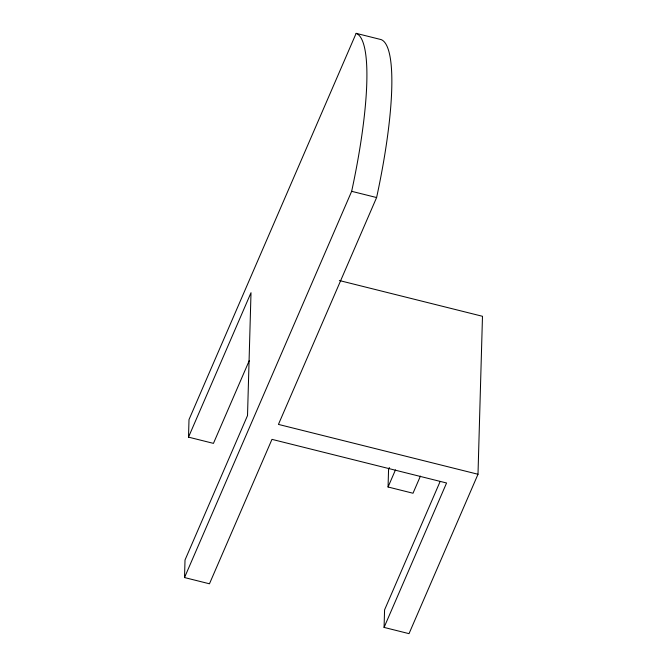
<?xml version="1.0" encoding="UTF-8"?>
<svg xmlns="http://www.w3.org/2000/svg" width="667" height="667" viewBox="0 0 667 667"><rect width="100%" height="100%" fill="white"/><g stroke="black" fill="none" stroke-linecap="round" stroke-linejoin="round"><path stroke-width="1" d="M339.361 280.532L482.483 316.291L477.997 474.262L409.021 633.65L384.075 627.414L446.573 482.991L271.969 439.361L209.463 583.792L184.517 577.555L185.017 560.005L247.515 415.574L251.009 292.713L188.511 437.143L213.448 443.372L249.225 360.705M188.511 437.143L189.003 419.593L356.145 33.35L381.09 39.586A184.467 35.143 -76 0 1 376.605 197.549L278.439 424.404L477.997 474.262M384.075 627.414L384.576 609.863L440.087 481.591M420.41 476.13L413.006 493.238L388.061 487.002L388.561 469.451L389.386 467.55M184.517 577.555L351.659 191.321A184.467 35.143 -76 0 0 356.145 33.35M388.061 487.002L395.464 469.901M351.659 191.321L376.605 197.549"/></g></svg>
